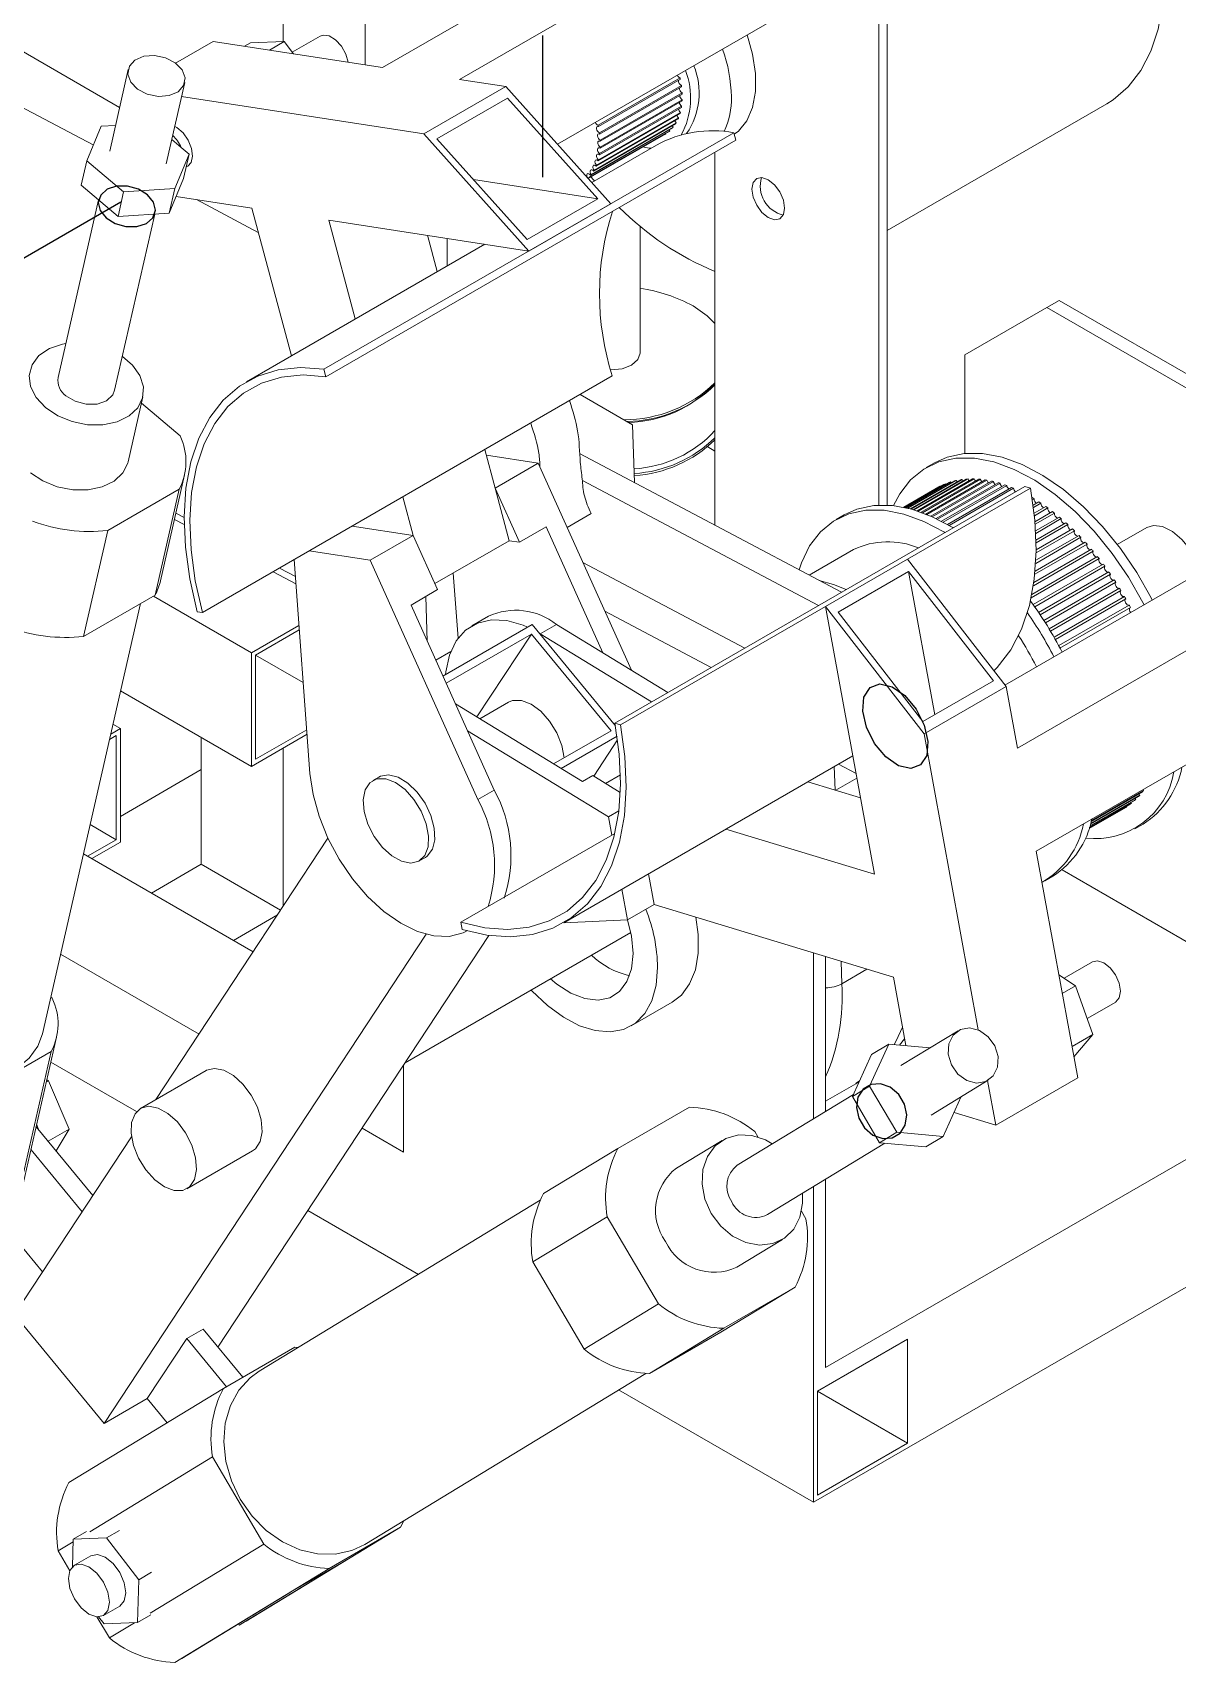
# Model space of a CAD drawing. Header units: millimetres. Extents: x -250 to 3947, y -1468 to 870.
# Drawn here: x 565.4 to 614.7, y 169.6 to 239.9 of the extents above; entities that cross this region are included whole.
import ezdxf

# ---------------------------------------------------------------- set-up
doc = ezdxf.new("R2010")
doc.units = ezdxf.units.MM
doc.linetypes.add('CENTERX2', pattern=[20.32, 12.7, -2.54, 2.54, -2.54])

msp = doc.modelspace()

# ---------------------------------------------------------------- linework, layer by layer
at = {"color": 7, "linetype": 'Continuous', "lineweight": 15}
for p, q in [((579.711, 299.4391), (579.711, 238.5127)), ((576.1754, 297.3981), (576.1754, 239.5164)), ((580.461, 238.3966), (629.9585, 266.9709)), ((583.7813, 237.8826), (633.2788, 266.4569)), ((588.0082, 235.086), (634.4935, 261.9215)), ((602.2224, 243.2917), (602.2224, 219.5228)), ((558.4978, 242.8102), (569.1179, 236.6793)), ((601.8689, 219.5242), (601.8689, 243.0876)), ((577.7739, 239.757), (576.5636, 239.0583)), ((573.1564, 239.5274), (571.5347, 238.5912)), ((580.461, 238.3966), (573.1564, 239.5274)), ((574.768, 239.4656), (574.5116, 239.3176)), ((574.768, 239.4656), (576.2102, 239.5176)), ((576.2102, 239.5176), (575.5777, 239.1525)), ((576.2102, 239.5176), (576.6146, 238.992)), ((653.8968, 238.6567), (607.3061, 211.7605)), ((569.4894, 238.3123), (568.6897, 234.7971)), ((571.1274, 234.2425), (571.9271, 237.7577)), ((585.7735, 237.5742), (583.7813, 237.8826)), ((593.2931, 237.9509), (589.7575, 235.9099)), ((589.7697, 235.8504), (593.3052, 237.8914)), ((593.3493, 237.6264), (589.8138, 235.5854)), ((582.2379, 235.5332), (571.789, 237.1507)), ((585.7735, 237.5742), (582.2379, 235.5332)), ((582.8029, 235.3226), (585.8434, 237.0779)), ((590.3085, 232.5248), (585.7735, 237.5742)), ((585.8434, 237.0779), (589.7436, 232.7354)), ((589.8212, 235.5276), (593.3567, 237.5686)), ((593.3789, 237.3122), (589.8433, 235.2712)), ((589.8433, 234.9178), (593.3789, 236.9589)), ((589.8458, 235.2156), (593.3813, 237.2566)), ((593.3813, 237.0117), (589.8458, 234.9706)), ((657.3374, 237.6103), (607.8399, 209.036)), ((564.814, 236.7376), (567.983, 235.0591)), ((593.2275, 236.2241), (589.692, 234.1831)), ((589.7575, 234.3782), (593.2931, 236.4192)), ((593.3052, 236.4646), (589.7697, 234.4236)), ((589.8138, 234.6377), (593.3493, 236.6787)), ((593.3567, 236.7281), (589.8212, 234.6871)), ((602.2224, 231.3638), (611.7025, 236.8365)), ((567.699, 234.3758), (568.3179, 235.8646)), ((568.3179, 235.8646), (568.9418, 235.9053)), ((577.9341, 225.3812), (595.6118, 235.5863)), ((586.773, 230.4838), (582.2379, 235.5332)), ((592.8468, 235.6654), (589.3177, 233.628)), ((589.3224, 233.6228), (592.8172, 235.6402)), ((592.6753, 235.5402), (589.3331, 233.6108)), ((589.4359, 233.7505), (592.9714, 235.7915)), ((592.997, 235.8223), (589.4615, 233.7813)), ((589.5675, 233.9321), (593.1031, 235.9732)), ((593.1244, 236.0092), (589.5889, 233.9682)), ((589.6752, 234.1421), (593.2107, 236.1831)), ((592.6676, 235.5539), (592.6753, 235.5402)), ((592.8238, 235.7063), (592.8468, 235.6654)), ((595.6118, 235.5863), (595.6969, 235.2688)), ((571.3676, 235.2983), (571.7783, 234.951)), ((571.7783, 234.951), (572.1181, 234.6638)), ((578.0192, 225.0637), (595.6969, 235.2688)), ((586.703, 230.9801), (582.8029, 235.3226)), ((592.2707, 235.0529), (589.4832, 233.4437)), ((567.459, 233.3213), (567.699, 234.3758)), ((569.2896, 233.031), (567.699, 234.3758)), ((572.1181, 234.6638), (571.4992, 233.175)), ((571.8781, 233.6092), (572.1181, 234.6638)), ((571.992, 234.1099), (572.0563, 234.147)), ((594.7978, 218.6577), (594.7978, 234.7498)), ((571.8781, 233.6092), (571.2592, 232.1204)), ((589.7436, 232.7354), (584.381, 233.5655)), ((589.4059, 233.7331), (589.5962, 233.5089)), ((569.0497, 231.9764), (567.459, 233.3213)), ((569.0497, 231.9764), (569.2896, 233.031)), ((571.4992, 233.175), (569.2896, 233.031)), ((571.2592, 232.1204), (571.4992, 233.175)), ((574.8199, 232.3341), (571.558, 232.8391)), ((572.4289, 232.7043), (575.0997, 231.2897)), ((589.7436, 232.7354), (586.703, 230.9801)), ((658.1512, 233.1674), (608.6538, 204.5931)), ((568.2095, 232.6868), (566.4674, 225.0295)), ((568.9051, 224.4749), (570.6353, 232.0798)), ((571.2592, 232.1204), (569.0497, 231.9764)), ((576.5262, 225.9637), (574.8199, 232.3341)), ((586.773, 230.4838), (590.3085, 232.5248)), ((586.773, 230.4838), (578.1402, 231.8201)), ((578.1402, 231.8201), (579.2826, 227.555)), ((591.5676, 226.0744), (591.5676, 231.5591)), ((584.8671, 230.7788), (574.5931, 224.8478)), ((582.399, 231.1609), (582.8182, 229.596)), ((583.2465, 231.0297), (583.2465, 229.8433)), ((609.1167, 228.0492), (605.5812, 226.0075)), ((609.6471, 228.3553), (609.1167, 228.0492)), ((609.1167, 228.0492), (619.7233, 221.9261)), ((609.6471, 228.3553), (620.2537, 222.2323)), ((605.5812, 226.0075), (605.5812, 221.7578)), ((572.6922, 214.8895), (590.3699, 225.0946)), ((577.9341, 225.3812), (578.0192, 225.0637)), ((591.2438, 222.9875), (588.9804, 224.2925)), ((569.4841, 221.3855), (570.1239, 224.1976)), ((570.0605, 223.9189), (571.7296, 222.5079)), ((591.331, 220.494), (591.2438, 222.9875)), ((584.8736, 221.9217), (585.3201, 220.2549)), ((584.9404, 221.6726), (587.1762, 221.3264)), ((600.2592, 215.765), (588.9577, 221.751)), ((594.4886, 222.0331), (594.7978, 221.8546)), ((570.8821, 216.2611), (571.9218, 220.8309)), ((587.1762, 221.3264), (585.3201, 220.2549)), ((587.1762, 221.3264), (591.1919, 212.4046)), ((604.2635, 221.351), (603.91, 221.1469)), ((571.687, 220.2093), (568.6048, 218.43)), ((571.687, 220.2093), (570.6473, 215.6395)), ((585.3201, 220.2549), (585.9275, 217.9872)), ((585.3201, 220.2549), (586.3717, 217.9184)), ((590.482, 210.1207), (608.1596, 220.3258)), ((590.7228, 210.0475), (608.4005, 220.2526)), ((602.9369, 219.4299), (604.4566, 220.3072)), ((604.5172, 220.3396), (602.9402, 219.4292)), ((602.9601, 219.425), (604.6738, 220.4143)), ((604.7373, 220.4412), (602.9725, 219.4224)), ((603.0148, 219.413), (604.9012, 220.5021)), ((604.9676, 220.5234), (603.0358, 219.4083)), ((603.0995, 219.3933), (605.1383, 220.5702)), ((605.2072, 220.586), (603.1288, 219.3861)), ((603.2122, 219.3647), (605.3843, 220.6186)), ((605.4557, 220.6287), (603.249, 219.3548)), ((603.3505, 219.3262), (605.6386, 220.6471)), ((605.7122, 220.6515), (603.394, 219.3133)), ((603.5116, 219.2765), (605.9005, 220.6556)), ((605.9761, 220.6543), (603.5612, 219.2602)), ((603.693, 219.2145), (606.1693, 220.644)), ((606.2467, 220.6371), (603.7478, 219.1945)), ((603.8921, 219.1392), (606.4442, 220.6125)), ((606.5233, 220.5999), (603.9515, 219.1153)), ((604.1066, 219.0498), (606.7245, 220.561)), ((606.8049, 220.5428), (604.17, 219.0217)), ((604.3342, 218.9455), (607.0094, 220.4899)), ((607.091, 220.4661), (604.401, 218.9131)), ((604.524, 220.3279), (604.5172, 220.3396)), ((604.573, 218.8259), (607.2982, 220.3991)), ((607.3808, 220.3698), (604.6426, 218.7891)), ((604.7521, 220.416), (604.7373, 220.4412)), ((604.8212, 218.6906), (607.59, 220.289)), ((607.6733, 220.2543), (604.8931, 218.6493)), ((604.9902, 220.4847), (604.9676, 220.5234)), ((608.4005, 220.2526), (608.1596, 220.3258)), ((581.3381, 219.8807), (581.7845, 218.2139)), ((608.4701, 219.843), (608.4757, 219.8462)), ((608.5597, 219.7959), (608.4841, 219.7522)), ((608.5179, 219.516), (608.7716, 219.6624)), ((608.8555, 219.6071), (608.5307, 219.4196)), ((608.5608, 219.1694), (609.0666, 219.4613)), ((609.15, 219.4012), (608.5719, 219.0674)), ((571.4833, 218.9035), (571.902, 218.6818)), ((571.5446, 219.1729), (571.9005, 218.9844)), ((588.4209, 218.5611), (589.4541, 219.1576)), ((600.3744, 219.1059), (600.0209, 218.9018)), ((608.5971, 218.8033), (609.3598, 219.2435)), ((609.4425, 219.1787), (608.606, 218.6958)), ((608.6251, 218.4177), (609.6503, 219.0095)), ((609.7322, 218.9403), (608.6312, 218.3047)), ((608.6425, 218.0125), (609.9375, 218.76)), ((610.0182, 218.6865), (608.6452, 217.8939)), ((568.6048, 218.43), (567.5651, 213.8602)), ((579.1557, 218.6208), (581.7845, 218.2139)), ((579.9284, 217.1423), (581.7845, 218.2139)), ((581.7845, 218.2139), (582.8362, 215.8774)), ((582.72, 216.1356), (585.9275, 217.9872)), ((586.3717, 217.9184), (585.9275, 217.9872)), ((587.5208, 218.5818), (586.3717, 217.9184)), ((589.9631, 213.1555), (587.5208, 218.5818)), ((610.5763, 218.1359), (608.6293, 217.0119)), ((608.6358, 217.1421), (610.4984, 218.2173)), ((610.2998, 218.4181), (608.6456, 217.4632)), ((608.6471, 217.5875), (610.2204, 218.4957)), ((613.4201, 218.5543), (612.1511, 217.8217)), ((577.2996, 217.5493), (579.9284, 217.1423)), ((600.7708, 217.6027), (598.8659, 216.503)), ((608.4657, 215.672), (611.2951, 217.3054)), ((611.1106, 217.5328), (608.5299, 216.043)), ((608.5506, 216.1862), (611.0365, 217.6213)), ((610.8468, 217.8405), (608.5923, 216.539)), ((608.6052, 216.6755), (610.7707, 217.9256)), ((575.7399, 216.6489), (576.7214, 216.1291)), ((576.0126, 216.8064), (576.6981, 216.4433)), ((577.3285, 207.9455), (576.6441, 217.1709)), ((579.9284, 217.1423), (584.5726, 206.8241)), ((583.508, 216.5905), (583.7166, 213.7788)), ((599.5616, 215.15), (603.0972, 217.191)), ((603.1475, 216.6639), (600.1069, 214.9086)), ((603.0972, 217.191), (607.3516, 211.7017)), ((606.8063, 211.9431), (603.1475, 216.6639)), ((603.1475, 216.6639), (604.2795, 210.4844)), ((611.3671, 217.2137), (608.435, 215.5211)), ((608.5191, 215.2313), (611.5458, 216.9786)), ((611.6154, 216.884), (608.5874, 215.136)), ((608.7571, 214.8922), (611.7879, 216.6418)), ((611.8549, 216.5446), (608.8232, 214.7944)), ((582.8362, 215.8774), (581.6871, 215.2141)), ((608.9871, 214.5448), (612.0207, 216.2961)), ((612.085, 216.1964), (609.0509, 214.4448)), ((609.2085, 214.1901), (612.2436, 215.9422)), ((612.305, 215.8405), (609.2697, 214.0882)), ((565.794, 196.7148), (570.0169, 215.2756)), ((570.6473, 215.6395), (567.5651, 213.8602)), ((574.8077, 213.154), (570.5748, 215.5976)), ((581.6871, 215.2141), (585.2797, 207.2323)), ((582.3901, 213.6522), (582.3226, 215.5809)), ((599.5616, 215.15), (601.6776, 203.5985)), ((599.5616, 215.15), (603.8161, 209.6607)), ((609.4206, 213.829), (612.4561, 215.5813)), ((612.5144, 215.4777), (609.479, 213.7254)), ((609.6228, 213.4624), (612.6574, 215.2143)), ((572.6922, 214.8895), (572.4598, 214.9255)), ((585.023, 214.7267), (584.3158, 214.3185)), ((600.1069, 214.9086), (603.7657, 210.1878)), ((612.7125, 215.1091), (609.6783, 213.3576)), ((574.8077, 213.154), (576.8544, 214.3356)), ((574.9845, 213.0519), (576.869, 214.1398)), ((583.0662, 212.15), (586.9089, 214.3684)), ((583.2049, 211.8419), (586.8782, 213.9625)), ((586.8782, 213.9625), (584.5246, 210.3866)), ((586.8782, 213.9625), (590.3158, 209.7917)), ((586.9089, 214.3684), (590.5021, 210.0088)), ((587.9625, 214.3779), (587.2554, 213.9697)), ((587.2554, 213.9697), (592.0619, 211.0328)), ((592.769, 211.441), (587.9625, 214.3779)), ((574.8077, 208.2548), (574.8077, 213.154)), ((574.9845, 208.5609), (574.9845, 213.0519)), ((577.0376, 211.8659), (574.9845, 213.0512)), ((583.3993, 213.2025), (582.759, 212.8327)), ((603.7657, 210.1878), (606.8063, 211.9431)), ((607.3516, 211.7017), (603.8161, 209.6607)), ((607.3516, 211.7017), (607.8399, 209.036)), ((574.8077, 208.2548), (569.1612, 211.5144)), ((589.0847, 207.6003), (583.6078, 210.9468)), ((585.8914, 211.0177), (584.6575, 210.3054)), ((568.9741, 209.5822), (568.6834, 209.4144)), ((569.1509, 209.8884), (568.7369, 209.6494)), ((569.1509, 209.8884), (568.833, 210.0719)), ((568.9741, 205.0912), (568.9741, 209.5822)), ((569.1509, 204.9891), (569.1509, 209.8884)), ((572.6399, 209.5062), (572.6399, 204.0308)), ((577.203, 209.6375), (574.8077, 208.2548)), ((577.1884, 209.8333), (574.9845, 208.5609)), ((590.2068, 206.0744), (584.1295, 209.7878)), ((590.3158, 209.7917), (587.8386, 208.3617)), ((590.5753, 209.5533), (588.1653, 208.1621)), ((590.7228, 210.0475), (590.482, 210.1207)), ((603.8161, 209.6607), (606.1557, 196.8882)), ((576.1754, 209.0443), (576.1754, 202.224)), ((590.5976, 209.3943), (589.568, 207.8301)), ((569.1509, 206.0987), (572.6399, 208.1129)), ((588.2767, 201.5095), (600.7421, 208.7056)), ((600.88, 207.9529), (600.1281, 208.3512)), ((580.3052, 207.7929), (580.0401, 207.6398)), ((589.5267, 207.8554), (589.0847, 207.6003)), ((590.7125, 207.1308), (589.5267, 207.8554)), ((590.0798, 207.5174), (590.7189, 207.8863)), ((601.0731, 206.8987), (598.8063, 207.5881)), ((600.9178, 207.7466), (600.0094, 207.2222)), ((584.5726, 206.8241), (585.2797, 207.2323)), ((612.8962, 206.7839), (610.9662, 205.6697)), ((610.9732, 205.6927), (612.9469, 206.8321)), ((613.0704, 206.96), (610.9934, 205.7609)), ((611.0023, 205.7921), (613.1175, 207.0132)), ((613.2318, 207.1536), (611.0264, 205.8804)), ((611.0365, 205.9192), (613.2752, 207.2116)), ((612.7639, 206.6689), (612.7473, 206.6979)), ((612.9469, 206.8321), (612.9227, 206.8747)), ((613.2752, 207.2116), (613.2513, 207.2473)), ((590.2068, 206.0744), (590.6492, 206.3298)), ((590.3508, 205.2884), (590.2068, 206.0744)), ((610.9357, 205.5741), (612.3626, 206.3978)), ((612.5115, 206.4862), (610.9367, 205.5771)), ((610.9386, 205.5827), (612.569, 206.5239)), ((612.7098, 206.6258), (610.9468, 205.6081)), ((610.9514, 205.6225), (612.7639, 206.6689)), ((612.569, 206.5239), (612.5601, 206.5394)), ((568.9741, 205.0912), (567.8478, 205.7414)), ((583.8363, 201.5276), (590.4816, 205.3639)), ((601.6776, 203.5985), (595.2708, 205.5471)), ((612.9092, 205.5581), (613.2628, 205.7622)), ((567.7373, 204.3772), (568.9741, 205.0912)), ((567.9141, 204.2752), (569.1509, 204.9891)), ((578.1038, 205.1538), (570.6866, 193.8848)), ((608.6538, 204.5931), (610.4442, 194.8188)), ((567.5606, 204.4793), (574.879, 200.2544)), ((570.4886, 202.7889), (572.6399, 204.0308)), ((576.0637, 202.0543), (572.6399, 204.0308)), ((582.0399, 204.1756), (582.3051, 204.3287)), ((592.1697, 202.2949), (591.9275, 203.617)), ((609.0202, 203.3129), (609.3737, 203.517)), ((609.7686, 203.789), (623.2589, 196.0013)), ((591.0207, 201.6315), (590.7785, 202.9537)), ((574.0247, 200.7476), (575.9261, 201.8452)), ((591.0207, 201.6315), (592.1697, 202.2949)), ((592.1697, 202.2949), (602.4915, 199.1556)), ((581.4323, 195.4695), (591.166, 201.0886)), ((583.8363, 201.5276), (583.8933, 201.2166)), ((588.278, 201.5102), (591.0207, 201.6315)), ((582.3393, 201.0107), (568.4508, 179.9098)), ((585.0461, 200.9599), (573.3597, 183.2046)), ((566.5755, 200.1495), (572.5427, 196.7047)), ((599.0404, 193.0529), (599.0404, 200.2052)), ((599.5708, 193.3757), (599.5708, 200.0439)), ((611.0804, 199.8221), (609.8536, 199.1139)), ((602.4915, 199.1556), (603.0315, 196.2078)), ((609.6313, 199.2565), (610.3529, 198.7936)), ((566.1549, 198.3007), (566.2112, 198.2531)), ((610.3529, 198.7936), (609.777, 198.4612)), ((610.3529, 198.7936), (611.0895, 196.6854)), ((591.1836, 197.0575), (592.9514, 198.078)), ((610.8474, 197.3783), (612.0803, 198.09)), ((605.2815, 196.8519), (602.8151, 195.3505)), ((564.2441, 187.0851), (566.4035, 196.5761)), ((602.295, 196.2737), (601.4658, 194.4618)), ((602.295, 196.2737), (601.5551, 195.8233)), ((604.0705, 196.1147), (602.295, 196.2737)), ((602.7582, 196.2322), (602.9779, 196.5)), ((611.0895, 196.6854), (610.1967, 196.17)), ((611.0895, 196.6854), (610.2788, 195.7219)), ((566.1687, 195.9545), (563.0865, 194.1752)), ((566.1687, 195.9545), (564.0093, 186.4635)), ((566.1568, 195.4919), (569.85, 193.3599)), ((623.2589, 196.0013), (599.5708, 182.3264)), ((601.5551, 195.8233), (600.7259, 194.0115)), ((572.8498, 195.1336), (570.0214, 193.5008)), ((581.3628, 191.613), (581.3628, 195.3638)), ((610.4442, 194.8188), (606.9087, 192.7777)), ((566.0579, 194.6952), (565.9631, 194.6404)), ((565.9843, 194.7338), (566.0579, 194.6952)), ((566.0579, 194.6952), (566.9381, 192.5987)), ((600.7686, 194.1049), (595.7571, 191.0543)), ((599.5708, 193.8166), (600.8705, 194.5669)), ((601.4658, 194.4618), (600.7259, 194.0115)), ((600.893, 194.5926), (601.0343, 194.6854)), ((601.4658, 194.4618), (602.6358, 192.4709)), ((604.115, 193.2151), (606.5814, 194.7164)), ((606.5564, 194.7011), (606.9087, 192.7777)), ((593.6952, 193.5546), (590.613, 191.7753)), ((600.7259, 194.0115), (601.8959, 192.0205)), ((604.6351, 192.2919), (605.4215, 194.0103)), ((567.9651, 189.7499), (565.5242, 192.7114)), ((565.5414, 192.7869), (565.6238, 192.5906)), ((579.5738, 192.6457), (581.3628, 191.613)), ((606.9087, 192.7777), (605.108, 193.3254)), ((569.63, 192.2795), (564.5797, 184.6066)), ((566.9381, 192.5987), (566.043, 192.082)), ((566.9381, 192.5987), (566.3787, 191.6747)), ((595.1072, 192.1221), (593.134, 190.921)), ((596.5117, 192.5013), (596.6467, 192.2717)), ((597.057, 188.9188), (602.1197, 192.0005)), ((602.6358, 192.4709), (601.8959, 192.0205)), ((601.8959, 192.0205), (603.8951, 191.8415)), ((602.6358, 192.4709), (604.6351, 192.2919)), ((604.6351, 192.2919), (603.8951, 191.8415)), ((567.5017, 189.046), (565.2985, 191.7192)), ((572.0213, 190.0366), (574.8497, 191.6694)), ((590.613, 191.7753), (587.4066, 189.8236)), ((599.0404, 176.5086), (623.7892, 190.7958)), ((599.0404, 176.5086), (599.0404, 190.1262)), ((599.5708, 182.3264), (599.5708, 190.449)), ((587.2647, 189.5434), (575.1408, 182.1635)), ((577.237, 189.0955), (582.006, 186.3424)), ((590.1478, 188.8275), (586.9414, 186.8758)), ((590.1478, 188.8275), (592.3561, 185.0697)), ((598.5307, 189.0657), (598.72, 188.7435)), ((565.796, 186.4545), (564.4674, 188.0665)), ((595.7338, 186.65), (597.7069, 187.8511)), ((586.9414, 186.8758), (589.1497, 183.118)), ((598.2548, 185.7957), (595.0485, 183.844)), ((598.2548, 185.7957), (595.1726, 184.0164)), ((592.3561, 185.0697), (589.1497, 183.118)), ((568.4508, 179.9098), (564.5797, 184.6066)), ((570.307, 180.9813), (572.0127, 183.5728)), ((572.0127, 183.5728), (572.7198, 183.981)), ((573.7271, 181.4926), (572.0127, 183.5728)), ((574.4342, 181.9008), (572.7198, 183.981)), ((595.1726, 184.0164), (591.9663, 182.0647)), ((595.0485, 183.844), (591.9663, 182.0647)), ((599.2172, 181.3058), (603.1063, 183.5509)), ((603.1063, 183.5509), (603.1063, 179.0599)), ((576.6768, 183.1955), (573.5946, 181.4162)), ((576.8288, 183.191), (576.6768, 183.1955)), ((573.5946, 181.4162), (566.9353, 177.3626)), ((579.6903, 174.6893), (591.8143, 182.0692)), ((570.307, 180.9813), (568.4508, 179.9098)), ((571.1667, 179.9382), (570.307, 180.9813)), ((590.6431, 181.3563), (599.0404, 176.5086)), ((599.2172, 176.8148), (599.2172, 181.3058)), ((603.1063, 179.0599), (599.2172, 181.3051)), ((603.1063, 179.0599), (599.2172, 176.8148)), ((573.1294, 178.4684), (567.8271, 175.2408)), ((573.1294, 178.4684), (575.3377, 174.7106)), ((567.6958, 175.2505), (567.1166, 174.9161)), ((569.1102, 175.2889), (568.5581, 174.9701)), ((581.2365, 175.4366), (574.5771, 171.383)), ((581.2365, 175.4366), (578.1543, 173.6573)), ((581.2365, 175.4366), (581.3784, 175.7168)), ((567.1133, 174.8063), (566.47, 174.4148)), ((566.47, 174.4148), (566.9728, 173.5594)), ((567.1166, 174.9161), (567.0804, 173.7232)), ((568.5581, 174.9701), (567.1166, 174.9161)), ((569.9434, 173.1719), (568.5581, 174.9701)), ((575.3377, 174.7106), (570.4421, 171.7306)), ((567.877, 174.2005), (567.1698, 173.7923)), ((578.1543, 173.6573), (571.4949, 169.6037)), ((574.2734, 171.2077), (578.9597, 174.0603)), ((578.9597, 174.0603), (576.4848, 172.6315)), ((569.8872, 171.3197), (569.9434, 173.1719)), ((570.4955, 173.4907), (569.9434, 173.1719)), ((576.4848, 172.6315), (571.7986, 169.779)), ((568.1414, 171.5707), (568.6784, 170.657)), ((568.2121, 171.5691), (568.4457, 171.2658)), ((568.4197, 171.6272), (569.1268, 172.0354)), ((570.4664, 171.6541), (569.8872, 171.3197)), ((568.4457, 171.2658), (569.8872, 171.3197)), ((569.7593, 171.315), (568.6784, 170.657)), ((574.2398, 171.265), (574.2734, 171.2077)), ((574.5771, 171.383), (574.2734, 171.2077)), ((571.7986, 169.779), (571.4949, 169.6037))]:
    msp.add_line(p, q, dxfattribs=at)
at = {"color": 7, "linetype": 'CENTERX2'}
for p, q in [((587.3732, 233.6626), (587.3732, 239.7867)), ((558.1753, 226.2542), (570.5497, 233.3978))]:
    msp.add_line(p, q, dxfattribs=at)
at = {"color": 8, "linetype": 'Continuous', "lineweight": 15}
for p, q in [((599.2652, 215.1912), (589.0775, 220.5872)), ((589.0996, 217.0533), (596.0832, 213.3543)), ((594.6378, 212.5199), (590.0451, 214.9525)), ((599.9426, 208.2441), (599.9781, 207.2317)), ((600.2367, 199.8414), (600.2704, 198.8779)), ((600.2704, 198.8779), (601.3518, 199.5022)), ((600.8705, 194.5669), (601.0222, 194.6588))]:
    msp.add_line(p, q, dxfattribs=at)
at = {"color": 7, "linetype": 'Continuous', "lineweight": 15, "flags": 128}
for points in [[(611.7025, 236.8365), (611.9712, 237.0063), (612.6201, 237.5629), (613.1651, 238.2647), (613.5977, 239.1008), (613.9115, 240.0588), (614.1017, 241.124), (614.1655, 242.2802)], [(577.7739, 239.757), (577.8999, 239.7999), (578.158, 239.7633), (578.4338, 239.594), (578.6852, 239.3176), (578.874, 238.9763), (578.9707, 238.6273)], [(595.63, 235.5185), (595.8092, 235.658), (596.1725, 236.1012), (596.4224, 236.6776), (596.5496, 237.3663), (596.5496, 238.1424), (596.4224, 238.978), (596.1853, 239.8066)], [(571.2561, 237.1855), (571.6375, 237.3505), (571.8775, 237.6196), (571.9394, 237.952), (571.8139, 238.297), (571.5201, 238.6021), (571.1027, 238.8209), (570.6252, 238.92), (570.1604, 238.8844), (569.779, 238.7195), (569.5391, 238.4504), (569.4772, 238.118), (569.6027, 237.773), (569.8965, 237.4679), (570.3139, 237.2491), (570.7914, 237.1499), (571.2561, 237.1855)], [(571.4957, 235.8616), (571.586, 235.8117), (571.8541, 235.5818), (572.0769, 235.2652), (572.2204, 234.9102), (572.2628, 234.5709), (572.1977, 234.2989), (572.0563, 234.147)], [(589.7697, 235.8504), (589.7325, 235.8525), (589.7044, 235.8345), (589.6896, 235.7991), (589.6902, 235.7516), (589.7062, 235.699), (589.7353, 235.6491), (589.773, 235.6093), (589.8138, 235.5854)], [(589.8212, 235.5276), (589.7824, 235.5351), (589.7514, 235.5224), (589.7326, 235.4913), (589.729, 235.4464), (589.741, 235.3944), (589.7669, 235.343), (589.8027, 235.2998), (589.8433, 235.2712)], [(592.959, 235.89), (592.9668, 235.8714), (592.997, 235.8223)], [(593.0718, 236.103), (593.0915, 236.0561), (593.1244, 236.0092)], [(589.8433, 234.9178), (589.8027, 234.9361), (589.7669, 234.9343), (589.741, 234.9127), (589.729, 234.8746), (589.7326, 234.8255), (589.7514, 234.7728), (589.7824, 234.7243), (589.8212, 234.6871)], [(589.8458, 235.2156), (589.8059, 235.2285), (589.7723, 235.2212), (589.7498, 235.1947), (589.742, 235.153), (589.7498, 235.1022), (589.7723, 235.0499), (589.8059, 235.0037), (589.8458, 234.9706)], [(592.0327, 234.9155), (591.9556, 234.923), (591.6682, 234.9769)], [(589.6752, 234.1421), (589.6352, 234.1748), (589.595, 234.1893), (589.5607, 234.1837), (589.5372, 234.1586), (589.5281, 234.1179), (589.5347, 234.0676), (589.556, 234.0151), (589.5889, 233.9682)], [(589.7575, 234.3782), (589.7169, 234.4063), (589.6778, 234.4155), (589.6459, 234.4044), (589.6261, 234.3747), (589.6212, 234.3307), (589.6319, 234.279), (589.6568, 234.2272), (589.692, 234.1831)], [(589.8138, 234.6377), (589.773, 234.661), (589.7353, 234.6647), (589.7062, 234.6483), (589.6902, 234.6142), (589.6896, 234.5674), (589.7044, 234.5149), (589.7325, 234.4645), (589.7697, 234.4236)], [(589.4359, 233.7505), (589.3985, 233.791), (589.3577, 233.8158), (589.3195, 233.8212), (589.2896, 233.8063), (589.2724, 233.7735), (589.2705, 233.7275), (589.2841, 233.6752), (589.2928, 233.6558)], [(589.5675, 233.9321), (589.5286, 233.9689), (589.4879, 233.9887), (589.4515, 233.9885), (589.4246, 233.9685), (589.4114, 233.9315), (589.4137, 233.8831), (589.4313, 233.8304), (589.4615, 233.7813)], [(597.803, 232.3356), (597.7492, 232.6792), (597.5959, 233.0326), (597.3665, 233.342), (597.0959, 233.5604), (596.8253, 233.6544), (596.5959, 233.6099), (596.4426, 233.4335), (596.3888, 233.1521), (596.4426, 232.8085), (596.5959, 232.4551), (596.8253, 232.1457), (597.0959, 231.9273), (597.3665, 231.8332), (597.5959, 231.8778), (597.7492, 232.0542), (597.803, 232.3356)], [(593.8531, 228.1155), (594.4583, 227.6923), (594.7978, 227.3559)], [(566.8002, 226.4924), (566.6557, 226.4658), (566.0889, 226.2743), (565.6406, 225.97), (565.3441, 225.5754), (565.2212, 225.1197), (565.2811, 224.6367), (565.5194, 224.1624), (565.9185, 223.7317)], [(565.9185, 223.7317), (566.4486, 223.3768), (567.0705, 223.1239), (567.7381, 222.9917), (568.4018, 222.9901), (569.0125, 223.1192), (569.5248, 223.3695), (569.9007, 223.7222), (570.1125, 224.1514), (570.1442, 224.6251), (569.9937, 225.1083), (569.672, 225.565), (569.2379, 225.9378)], [(590.3028, 225.3529), (590.3176, 225.3528), (590.7959, 225.4078), (591.2015, 225.5642), (591.4724, 225.7983), (591.5676, 226.0744)], [(572.4598, 214.9255), (572.142, 216.3371), (571.9548, 217.7087), (571.9008, 219.0202), (571.9808, 220.2525), (572.1937, 221.3876), (572.5364, 222.409), (573.0039, 223.3018), (573.5893, 224.053), (574.2841, 224.6516), (575.0782, 225.0888), (575.96, 225.3584), (576.9166, 225.4563), (577.9341, 225.3812)], [(572.6922, 214.8895), (572.383, 216.2631), (572.2008, 217.5978), (572.1483, 218.874), (572.2261, 220.0731), (572.4333, 221.1776), (572.7668, 222.1716), (573.2216, 223.0403), (573.7913, 223.7712), (574.4674, 224.3537), (575.2401, 224.7792), (576.0981, 225.0415), (577.029, 225.1368), (578.0192, 225.0637)], [(566.8024, 224.242), (567.1991, 224.0023), (567.67, 223.8767), (568.1434, 223.8845), (568.5472, 224.0243), (568.8199, 224.275), (568.9051, 224.4749)], [(602.5039, 219.4999), (602.7696, 220.0125), (603.2348, 220.6173), (603.8006, 221.0807), (604.4562, 221.3936), (605.1888, 221.55), (605.984, 221.5469), (606.8264, 221.3843), (607.6997, 221.0653), (608.5868, 220.5962), (609.4704, 219.9862), (610.3334, 219.247), (611.1589, 218.3931), (611.9309, 217.4411), (612.6344, 216.4095), (613.2557, 215.3184), (613.3044, 215.2232)], [(604.2635, 221.351), (604.8098, 221.5977), (605.5423, 221.7541), (606.3375, 221.751), (607.18, 221.5884), (608.0532, 221.2694), (608.9403, 220.8003), (609.8239, 220.1903), (610.6869, 219.4511), (611.5125, 218.5972), (612.2845, 217.6452), (612.988, 216.6136), (613.6092, 215.5225), (613.658, 215.4273)], [(565.2787, 220.9196), (565.8088, 220.5647), (566.4307, 220.3117), (567.0983, 220.1796), (567.762, 220.178), (568.3727, 220.3071), (568.885, 220.5573), (569.2609, 220.9101), (569.4726, 221.3392), (569.4841, 221.3855)], [(605.2376, 220.534), (605.2364, 220.5356), (605.2072, 220.586)], [(605.4938, 220.5635), (605.4833, 220.5776), (605.4557, 220.6287)], [(605.7579, 220.5733), (605.7382, 220.5997), (605.7122, 220.6515)], [(606.0294, 220.5632), (606.0004, 220.6019), (605.9761, 220.6543)], [(606.828, 212.3774), (606.9708, 212.5227), (607.5539, 213.2767), (608.019, 214.1722), (608.3592, 215.196), (608.5695, 216.3331), (608.6469, 217.5672), (608.5903, 218.88), (608.4005, 220.2526)], [(600.3744, 219.1059), (600.9207, 219.3526), (601.6532, 219.509), (602.4485, 219.5059), (603.2909, 219.3433), (604.1642, 219.0243), (605.0512, 218.5552), (605.077, 218.5395)], [(598.4246, 216.7367), (598.5251, 217.033), (598.8805, 217.7674), (599.3457, 218.3722), (599.9115, 218.8355), (600.5671, 219.1485), (601.2997, 219.3049), (602.0949, 219.3018), (602.9373, 219.1391), (603.8106, 218.8202), (604.6977, 218.3511), (604.7177, 218.3389)], [(615.7441, 216.6316), (615.5885, 217.0676), (615.3018, 217.59), (614.9367, 218.0441), (614.5257, 218.3897), (614.1053, 218.596), (613.7129, 218.6447), (613.4201, 218.5543)], [(611.2566, 217.2831), (611.231, 217.2856), (611.19, 217.306), (611.151, 217.3435), (611.1198, 217.3926), (611.1012, 217.4457), (611.098, 217.4949), (611.1106, 217.5328)], [(611.5149, 216.9607), (611.4792, 216.9642), (611.4381, 216.9871), (611.3998, 217.0266), (611.3701, 217.0766), (611.3535, 217.1296), (611.3524, 217.1777), (611.3671, 217.2137)], [(611.7647, 216.6285), (611.7576, 216.6271), (611.719, 216.6328), (611.6779, 216.6583), (611.6405, 216.6995), (611.6123, 216.7504), (611.5976, 216.8033), (611.5987, 216.8501), (611.6154, 216.884)], [(612.0054, 216.2872), (611.989, 216.284), (611.9498, 216.2925), (611.9088, 216.3204), (611.8723, 216.3633), (611.8457, 216.4149), (611.8331, 216.4674), (611.8363, 216.5129), (611.8549, 216.5446)], [(599.2942, 216.2761), (599.9121, 216.0995), (600.453, 215.8769)], [(612.2361, 215.9379), (612.2107, 215.9329), (612.1708, 215.9441), (612.13, 215.9743), (612.0946, 216.0188), (612.0697, 216.071), (612.0591, 216.123), (612.0645, 216.1671), (612.085, 216.1964)], [(612.4561, 215.5813), (612.4218, 215.5747), (612.3815, 215.5887), (612.3411, 215.6211), (612.3068, 215.6671), (612.2836, 215.7197), (612.2752, 215.7711), (612.2827, 215.8135), (612.305, 215.8405)], [(612.6574, 215.2143), (612.622, 215.2104), (612.5813, 215.2271), (612.5414, 215.2616), (612.5083, 215.309), (612.487, 215.3619), (612.4806, 215.4125), (612.4903, 215.4531), (612.509, 215.4746)], [(583.1687, 212.2092), (583.1821, 212.3294), (583.3457, 213.0572), (583.6362, 213.6634), (584.044, 214.1279), (584.5554, 214.4351), (585.1533, 214.5746), (585.8177, 214.5419), (586.5263, 214.338), (586.7161, 214.257)], [(585.8914, 211.0177), (586.0713, 211.0895), (586.4473, 211.0924), (586.8628, 210.9348), (587.2808, 210.6307), (587.6643, 210.207), (587.979, 209.7014), (588.1971, 209.1589), (588.2992, 208.6277), (588.2992, 208.6275)], [(583.8363, 201.5276), (584.8705, 201.2905), (585.8596, 201.2207), (586.7892, 201.3193), (587.6457, 201.5848), (588.4166, 202.0135), (589.0907, 202.5989), (589.6582, 203.3327), (590.1107, 204.204), (590.4418, 205.2002), (590.6464, 206.3068), (590.7218, 207.5076), (590.6667, 208.7851), (590.482, 210.1207)], [(583.8933, 201.2166), (584.9561, 200.9729), (585.9726, 200.9012), (586.9279, 201.0025), (587.8081, 201.2754), (588.6003, 201.7159), (589.2931, 202.3176), (589.8763, 203.0716), (590.3413, 203.9671), (590.6815, 204.9909), (590.8918, 206.128), (590.9692, 207.3621), (590.9126, 208.6749), (590.7228, 210.0475)], [(584.1281, 201.1708), (583.9294, 201.0712), (583.3372, 200.919), (582.677, 200.9391), (581.9708, 201.1306), (581.2424, 201.4871), (580.5161, 201.9968), (579.8162, 202.6425), (579.1661, 203.4027), (578.5877, 204.2518), (578.1002, 205.1615), (577.72, 206.1013), (577.4599, 207.0398), (577.3285, 207.9455)], [(582.2788, 204.4047), (582.4248, 204.777), (582.4478, 205.2498), (582.3458, 205.7811), (582.1277, 206.3235), (581.8129, 206.8291), (581.4295, 207.2528), (581.0115, 207.5569), (580.596, 207.7145), (580.22, 207.7116), (579.9168, 207.5484), (579.7134, 207.2394), (579.6279, 206.8121), (579.6679, 206.3044), (579.8298, 205.7615), (580.0992, 205.2316), (580.4522, 204.7617), (580.8575, 204.3937), (581.2789, 204.1602), (581.6792, 204.082), (582.0226, 204.166), (582.2788, 204.4047)], [(580.3052, 207.7929), (580.3676, 207.8247), (580.7214, 207.8852), (581.127, 207.7837), (581.5484, 207.5291), (581.9482, 207.144), (582.2909, 206.6627), (582.546, 206.1279), (582.6909, 205.5871), (582.7126, 205.0884), (582.6092, 204.6761), (582.39, 204.3869), (582.3051, 204.3287)], [(613.1175, 207.0132), (613.0881, 207.0633), (613.0856, 207.0692)], [(591.2623, 200.1879), (591.1962, 200.9282), (591.0251, 201.6341)], [(592.9514, 198.078), (593.348, 198.3852), (593.7056, 198.8699), (593.9506, 199.4823), (594.075, 200.2026), (594.075, 201.0077), (593.9759, 201.7455)], [(587.7016, 199.0887), (587.9763, 198.8617), (588.587, 198.471), (589.1905, 198.2368), (589.7587, 198.1702), (590.2649, 198.2743), (590.6855, 198.5443), (591.0009, 198.9674), (591.1962, 199.524), (591.2623, 200.1879)], [(611.0737, 199.8181), (611.3011, 199.8674), (611.5709, 199.778), (611.8422, 199.5634), (612.0736, 199.2563), (612.23, 198.9035), (612.2874, 198.5588), (612.2372, 198.2745), (612.087, 198.0939), (612.0803, 198.09)], [(586.8718, 198.6097), (586.9053, 198.5735), (587.5684, 197.9419), (588.2594, 197.435), (588.9559, 197.069), (589.6356, 196.8558), (590.2768, 196.8021), (590.8587, 196.9097), (591.3626, 197.1752), (591.7724, 197.59), (592.075, 198.1408), (592.2604, 198.8098), (592.3229, 199.5756)], [(606.2052, 196.8659), (605.7816, 196.9754), (605.3809, 196.9036), (605.064, 196.6613), (604.8792, 196.2854), (604.8545, 195.8333), (604.9938, 195.3736), (605.2759, 194.9765), (605.6578, 194.7023), (606.0813, 194.5928), (606.482, 194.6647), (606.7989, 194.907), (606.9838, 195.2828), (607.0084, 195.735), (606.8691, 196.1946), (606.5871, 196.5917), (606.2052, 196.8659)], [(558.4345, 195.8994), (559.1044, 195.4231), (559.8735, 195.0395), (560.7104, 194.7641), (561.5808, 194.6084), (562.449, 194.5786), (563.2795, 194.676), (564.0383, 194.8966), (564.6943, 195.2314), (565.2207, 195.6666), (565.5959, 196.1845), (565.794, 196.7148)], [(572.8498, 195.1336), (572.8672, 195.1433), (573.2106, 195.2273), (573.6108, 195.1491), (574.0323, 194.9156), (574.4376, 194.5475), (574.7906, 194.0777), (575.06, 193.5477), (575.2219, 193.0048), (575.2619, 192.4971), (575.1764, 192.0698), (574.973, 191.7608), (574.8497, 191.6694)], [(569.7826, 193.2717), (570.0387, 193.5104), (570.3822, 193.5945), (570.7824, 193.5162), (571.2039, 193.2827), (571.6091, 192.9147), (571.9622, 192.4449), (572.2316, 191.9149), (572.3935, 191.372), (572.4334, 190.8643), (572.3479, 190.437), (572.1446, 190.128), (571.8414, 189.9648), (571.4653, 189.9619), (571.0499, 190.1195), (570.6318, 190.4237), (570.2484, 190.8473), (569.9337, 191.3529), (569.7156, 191.8954), (569.6135, 192.4266), (569.6365, 192.8994), (569.7826, 193.2717)], [(597.267, 191.9734), (596.979, 192.1383), (596.3917, 192.3358), (595.8056, 192.3591), (595.2641, 192.2064), (594.8073, 191.8891), (594.4692, 191.4307), (594.2748, 190.8651), (594.2385, 190.2344), (594.3631, 189.5854), (594.6393, 188.9661)], [(594.6393, 188.9661), (595.0465, 188.4224), (595.5547, 187.9948), (596.1261, 187.7149), (596.7183, 187.6035), (597.2875, 187.6688), (597.7913, 187.906), (598.1925, 188.2975), (598.4612, 188.8143), (598.5776, 189.418), (598.5668, 189.8379)], [(575.1408, 182.1635), (574.7562, 181.8841), (574.2626, 181.343), (573.8981, 180.6825), (573.6777, 179.9297), (573.6102, 179.1152), (573.6986, 178.2726), (573.9391, 177.4363), (574.322, 176.6405)], [(574.322, 176.6405), (574.8315, 175.9178), (575.4468, 175.2978), (576.1427, 174.806), (576.8907, 174.4623), (577.6602, 174.2809), (578.4196, 174.2692), (579.138, 174.4278), (579.6903, 174.6893)], [(568.6787, 172.1995), (568.6114, 172.6289), (568.4198, 173.0707), (568.133, 173.4574), (567.7948, 173.7304), (567.4565, 173.848), (567.1698, 173.7923), (566.9782, 173.5717), (566.9109, 173.22), (566.9782, 172.7905), (567.1698, 172.3488), (567.4565, 171.962), (567.7948, 171.6891), (568.133, 171.5715), (568.4198, 171.6272), (568.6114, 171.8477), (568.6787, 172.1995)], [(569.1268, 172.0354), (569.1269, 172.0354), (569.3185, 172.2559), (569.3858, 172.6077), (569.3185, 173.0371), (569.1269, 173.4789), (568.8401, 173.8656), (568.5019, 174.1386), (568.1637, 174.2562), (567.877, 174.2005)]]:
    msp.add_lwpolyline(points, dxfattribs=at)
at = {"color": 7, "linetype": 'Continuous', "flags": 128}
for points in [[(570.2758, 231.675), (570.5547, 231.9219), (570.6621, 232.2433), (570.5817, 232.5901), (570.3258, 232.9096), (569.9333, 233.1532), (569.464, 233.2837), (568.9893, 233.2813), (568.5815, 233.1464), (568.3027, 232.8995), (568.1953, 232.5781), (568.2756, 232.2313), (568.5316, 231.9118), (568.924, 231.6682), (569.3934, 231.5377), (569.868, 231.54), (570.2758, 231.675)], [(601.2236, 211.243), (601.4847, 211.6535), (601.912, 211.81), (602.4404, 211.6886), (602.9895, 211.3078), (603.4755, 210.7256), (603.8247, 210.0306), (603.9837, 209.3287), (603.9284, 208.7266), (603.6672, 208.3161), (603.2399, 208.1596), (602.7115, 208.281), (602.1625, 208.6618), (601.6764, 209.244), (601.3273, 209.939), (601.1683, 210.6409), (601.2236, 211.243)], [(601.9393, 194.5631), (601.527, 194.5356), (601.1845, 194.3325), (600.964, 193.9847), (600.8988, 193.5451), (600.9991, 193.0807), (601.2495, 192.6622), (601.6119, 192.3532), (602.0311, 192.2009), (602.4433, 192.2284), (602.7858, 192.4315), (603.0064, 192.7793), (603.0716, 193.2189), (602.9713, 193.6833), (602.7209, 194.1018), (602.3585, 194.4108), (601.9393, 194.5631)]]:
    msp.add_lwpolyline(points, dxfattribs=at)
at = {"color": 8, "linetype": 'Continuous', "lineweight": 15, "flags": 128}
msp.add_lwpolyline([(602.5206, 196.2535), (602.61, 196.4137), (602.8858, 197.003)], dxfattribs=at)
at = {"color": 7, "linetype": 'Continuous', "lineweight": 15}
for centre, radius, start, end in [((589.0535, 237.0086), 6.4526, 1.103222, 19.7998), ((590.994, 237.3027), 3.1198, 325.833217, 22.131799), ((593.3654, 238.1427), 0.2049, 201.235327, 249.330987), ((593.43, 237.8159), 0.2059, 171.632999, 246.945436), ((588.5837, 236.9564), 4.8132, 11.202196, 11.924904), ((590.3852, 237.0887), 3.3611, 331.698285, 20.647791), ((589.0899, 237.0557), 4.2975, 6.854267, 7.631995), ((593.4838, 237.5047), 0.2192, 177.168331, 241.411166), ((593.5021, 237.201), 0.2246, 181.109145, 237.464464), ((589.8197, 237.1273), 3.5639, 2.079039, 2.974343), ((590.336, 237.1268), 3.0475, 356.840959, 357.834755), ((592.3022, 237.0194), 3.2047, 334.456786, 2.027778), ((593.4021, 236.4001), 0.2479, 193.34328, 225.233824), ((591.4479, 236.9321), 1.9153, 336.980061, 338.305071), ((593.4659, 236.6484), 0.2441, 189.737162, 228.841932), ((593.499, 236.9161), 0.2358, 185.688564, 232.886029), ((591.138, 237.0208), 2.2375, 344.400809, 345.605156), ((590.689, 237.1002), 2.6935, 350.997044, 352.058966), ((589.8299, 236.1016), 0.2049, 201.235327, 249.330987), ((585.0482, 234.9154), 4.8132, 11.202196, 11.924904), ((585.5544, 235.0147), 4.2975, 6.854267, 7.631995), ((594.6845, 230.6648), 5.0081, 79.329179, 118.814143), ((592.0579, 236.5701), 1.2008, 299.105082, 300.937117), ((592.0524, 236.5717), 1.2052, 309.388132, 311.233504), ((592.0184, 236.6116), 1.2573, 319.287794, 321.111438), ((591.7568, 236.7946), 1.5771, 328.609342, 330.131604), ((570.2785, 234.2766), 1.6445, 24.211511, 46.655971), ((586.2842, 235.0863), 3.5639, 2.079039, 2.974343), ((586.8005, 235.0858), 3.0475, 356.840959, 357.834755), ((587.9123, 234.8911), 1.9153, 336.980061, 338.305071), ((587.6025, 234.9798), 2.2375, 344.400809, 345.605156), ((587.1535, 235.0592), 2.6935, 350.997044, 352.058966), ((588.4829, 234.5706), 1.2573, 319.287794, 321.111438), ((588.2213, 234.7536), 1.5771, 328.609342, 330.131604), ((598.0285, 233.2822), 1.2794, 163.013139, 256.982017), ((601.502, 228.6435), 11.6841, 162.309875, 197.682132), ((599.4969, 241.0847), 12.4056, 224.644522, 247.741604), ((590.6836, 222.3469), 6.5819, 61.213474, 82.28173), ((567.2501, 224.8975), 0.7938, 170.421302, 235.662041), ((590.8714, 228.8546), 5.6492, 269.943843, 314.030414), ((590.9398, 228.3553), 5.268, 271.393566, 317.08328), ((569.4234, 221.4008), 2.5581, 332.237639, 25.642538), ((590.9963, 226.2511), 5.1758, 273.478646, 317.262684), ((590.9714, 226.2651), 5.4791, 273.652161, 314.295487), ((605.7287, 217.9982), 2.6363, 117.359693, 118.851995), ((605.7469, 217.9668), 2.6724, 112.194812, 113.67396), ((605.7796, 217.8872), 2.7584, 107.119846, 108.566995), ((605.8137, 217.7718), 2.8788, 102.160904, 103.568412), ((605.8567, 217.5398), 3.1148, 97.398107, 98.723776), ((605.8711, 217.4031), 3.2523, 92.800172, 94.098954), ((605.8797, 217.0975), 3.5581, 88.446921, 89.664673), ((605.8672, 216.8286), 3.8274, 84.309826, 85.473665), ((606.4862, 220.7075), 0.2496, 196.391424, 224.218342), ((605.8448, 216.5919), 4.065, 80.392347, 81.520378), ((606.7634, 220.6625), 0.2482, 194.614115, 226.00374), ((605.7362, 216.0092), 4.6579, 76.735611, 77.749835), ((607.0455, 220.5977), 0.2467, 192.837343, 227.77915), ((605.6636, 215.72), 4.9561, 73.261002, 74.243566), ((607.3311, 220.5128), 0.2445, 191.014042, 229.598654), ((605.4917, 215.1773), 5.5255, 70.008395, 70.916633), ((607.6163, 220.4064), 0.2384, 188.824013, 231.786938), ((605.2895, 214.6547), 6.0859, 66.940343, 67.789628), ((607.9091, 220.2836), 0.2377, 187.073726, 231.899176), ((604.5199, 213.1501), 7.7773, 58.705153, 59.427052), ((608.7823, 219.7977), 0.2226, 180.464298, 240.149454), ((604.3307, 212.8427), 8.1382, 56.221199, 56.928443), ((609.075, 219.6011), 0.2195, 178.447473, 242.169125), ((603.8676, 212.1638), 8.9601, 53.874989, 54.532566), ((609.3658, 219.3875), 0.2163, 176.377098, 244.23795), ((567.8258, 225.3705), 6.9842, 249.374831, 276.404331), ((603.6984, 211.9264), 9.2516, 51.619522, 52.270399), ((609.6468, 219.1531), 0.2059, 172.852737, 247.762534), ((603.2542, 211.366), 9.9667, 49.460894, 50.077376), ((609.9327, 218.9077), 0.2032, 170.767557, 249.849525), ((602.693, 210.7217), 10.8211, 47.395301, 47.973536), ((610.2143, 218.6469), 0.2001, 168.581323, 252.033837), ((602.2581, 214.5165), 3.4259, 67.393675, 115.728924), ((602.1408, 210.1458), 11.619, 45.395272, 45.942888), ((610.4908, 218.3716), 0.1966, 166.298415, 254.314059), ((601.9731, 209.9897), 11.848, 43.436821, 43.981912), ((610.7617, 218.0825), 0.1929, 163.932717, 256.681331), ((601.605, 209.6506), 12.3485, 41.546558, 42.076386), ((611.0261, 217.7804), 0.1891, 161.476382, 259.135916), ((601.4085, 209.4811), 12.608, 39.689074, 40.213811), ((600.5851, 208.8224), 13.6625, 37.892383, 38.381237), ((600.3269, 208.6505), 13.9721, 36.105805, 36.587415), ((600.2088, 208.5867), 14.1053, 34.345152, 34.824934), ((568.5076, 216.8029), 2.4356, 331.467549, 347.147622), ((600.5685, 208.8344), 13.6686, 32.589074, 33.086171), ((600.4943, 208.7852), 13.7575, 30.852708, 31.347571), ((595.9536, 206.1607), 15.4972, 26.941595, 36.536186), ((600.3624, 208.708), 13.9104, 29.12176, 29.611341), ((600.0218, 208.5318), 14.2939, 27.396975, 27.87266), ((586.21, 212.1697), 2.8191, 51.563892, 114.902059), ((595.5763, 205.9436), 15.5242, 26.944588, 35.139292), ((612.8408, 215.0179), 0.1644, 149.446711, 229.151979), ((566.7861, 220.8008), 6.9842, 249.374831, 276.404331), ((597.0541, 206.7972), 12.9516, 26.335765, 33.197414), ((611.2172, 208.9587), 3.795, 302.616738, 348.808791), ((611.2017, 208.5671), 3.4291, 262.933385, 350.786137), ((579.3996, 204.0031), 5.8922, 342.240005, 28.605022), ((580.1443, 204.421), 5.8545, 341.5636, 28.697498), ((610.9728, 208.86), 2.8302, 312.81369, 314.229293), ((610.9074, 208.923), 2.921, 317.774508, 319.168296), ((610.8263, 208.9975), 3.0309, 322.527006, 323.897375), ((611.0799, 208.7281), 2.66, 302.562168, 304.042182), ((611.0195, 208.8093), 2.7613, 307.744857, 309.179498), ((607.0073, 206.4965), 3.7604, 300.224654, 348.905649), ((607.3267, 206.7151), 3.7971, 302.623145, 348.900163), ((585.1576, 199.4345), 7.1667, 1.128223, 21.745858), ((591.8996, 202.6497), 3.5157, 226.271036, 257.049958), ((563.9051, 197.1461), 2.5581, 332.237769, 25.642409), ((593.544, 188.8578), 4.6993, 50.836494, 88.155636), ((594.6759, 189.6234), 4.5976, 152.093077, 189.969344), ((594.5155, 189.1035), 2.2829, 127.238519, 215.895505), ((596.4546, 190.1446), 1.1464, 127.478659, 215.656242), ((591.4696, 187.6717), 4.5976, 152.093344, 189.969586), ((596.5523, 189.9191), 1.1203, 203.277985, 296.773707), ((594.1918, 187.9476), 4.5976, 332.093582, 9.969712), ((594.7574, 188.7413), 2.308, 205.024947, 295.02627), ((595.3239, 188.7133), 4.6993, 230.83629, 268.155687), ((592.1175, 186.7615), 4.6993, 230.836568, 268.15592), ((577.6576, 179.2643), 4.5976, 152.093195, 189.969263), ((570.9982, 175.2108), 4.5976, 152.093201, 189.969693), ((578.3055, 178.3542), 4.6993, 230.836558, 268.155713), ((571.6461, 174.3006), 4.6993, 230.836558, 268.155713)]:
    msp.add_arc(centre, radius, start, end, dxfattribs=at)
at = {"color": 8, "linetype": 'Continuous', "lineweight": 15}
for centre, radius, start, end in [((590.9007, 228.7255), 5.5995, 271.036811, 314.105711), ((590.9707, 226.3542), 5.4803, 273.626223, 314.293698), ((599.5561, 200.2144), 1.5154, 270.555936, 298.122813), ((591.5938, 198.3197), 8.6945, 336.559224, 3.681053)]:
    msp.add_arc(centre, radius, start, end, dxfattribs=at)
at = {"color": 7, "linetype": 'Continuous', "lineweight": 15}
for points, knots in [([(588.5257, 224.03), (588.6644, 223.5905), (588.9578, 222.6611), (588.9461, 221.5947), (589.0806, 220.6474), (589.1164, 219.9281), (589.3415, 219.4145), (589.4541, 219.1576)], [0, 0, 0, 0, 0.25856971, 0.54677778, 0.69795386, 0.84890135, 1, 1, 1, 1]), ([(586.8505, 223.0629), (586.994, 222.622), (587.2084, 221.9631), (587.2399, 221.3608), (587.2504, 221.1617)], [0, 0, 0, 0, 0.6692356, 1, 1, 1, 1])]:
    msp.add_open_spline(points, degree=3, knots=knots, dxfattribs=at)

doc.saveas('drawing.dxf')
